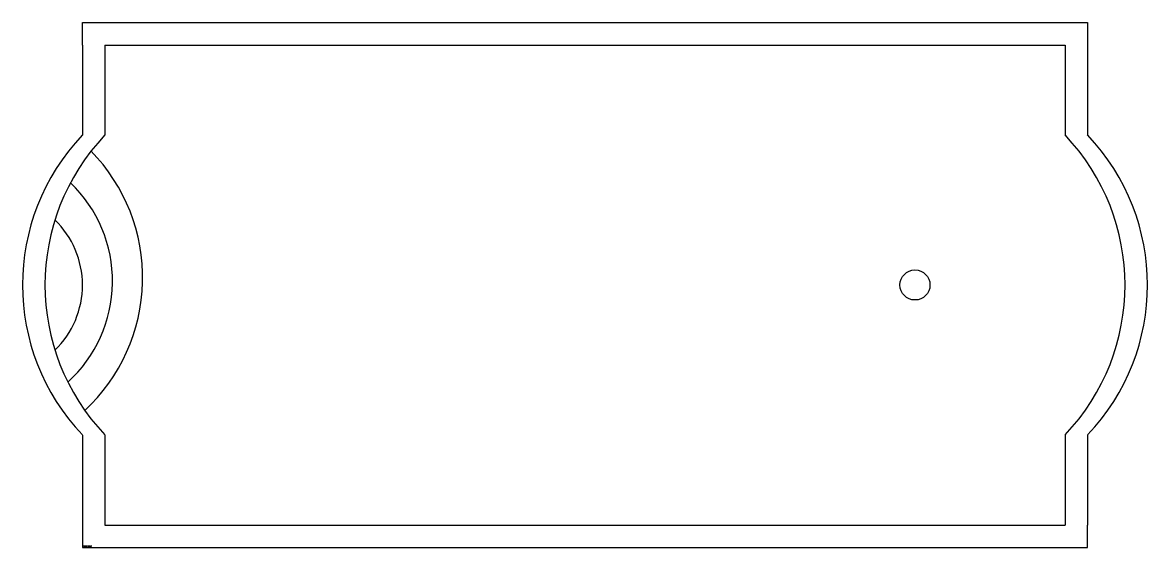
# Model space of a CAD drawing. Extents: x -23 to 409, y 0 to 202.
import ezdxf

# ---------------------------------------------------------------- set-up
doc = ezdxf.new("R2010")
doc.units = 0
doc.header["$MEASUREMENT"] = 0
doc.layers.get('0').update_dxf_attribs({"linetype": 'CONTINUOUS'})
doc.styles.add('ATTR', font='romans.shx', dxfattribs={"width": 0.8, "height": 0.7})

msp = doc.modelspace()

# ---------------------------------------------------------------- linework, layer by layer
for p, q in [((0, 192.96), (0, 201.6001)), ((0, 201.6001), (8.639, 201.6001)), ((8.639, 201.6001), (377.28, 201.6001)), ((377.28, 201.6001), (385.919, 201.6001)), ((385.919, 201.6001), (385.919, 192.96)), ((0, 192.96), (0, 158.3999)), ((8.639, 192.96), (377.28, 192.96)), ((8.639, 192.96), (8.639, 158.3999)), ((377.28, 192.96), (377.28, 158.3999)), ((385.919, 192.96), (385.919, 158.3999)), ((0, 43.1997), (0, 8.6399)), ((8.639, 43.1997), (8.639, 8.6399)), ((377.28, 43.1997), (377.28, 8.6399)), ((385.919, 43.1997), (385.919, 8.6399)), ((0, 8.6399), (0, 0)), ((8.639, 8.6399), (377.28, 8.6399)), ((385.919, 0), (385.919, 8.6399)), ((0, 0), (8.639, 0)), ((8.639, 0), (377.28, 0)), ((377.28, 0), (385.919, 0))]:
    msp.add_line(p, q)
msp.add_circle((319.679, 100.8003), 5.76)
for centre, radius, start, end in [((60.48, 100.8003), 83.52, 136.3972, 223.6028), ((69.119, 100.8003), 83.52, 136.3972, 223.6028), ((316.8, 100.8003), 83.52, 316.3972, 43.60282), ((325.439, 100.8003), 83.52, 316.3972, 43.60282), ((-46.469, 103.6089), 69.5655, 312.8701, 44.37247), ((-40.801, 102.2403), 52.3398, 312.2316, 46.28123), ((-34.92, 100.8003), 34.92, 314.1805, 45.86714)]:
    msp.add_arc(centre, radius, start, end)

# ---------------------------------------------------------------- texts
at = {"style": 'ATTR', "width": 0.8, "flags": 9}
msp.add_attdef('ESTCODE', (0, 0), '', height=0.7, dxfattribs=at)

doc.saveas('drawing.dxf')
